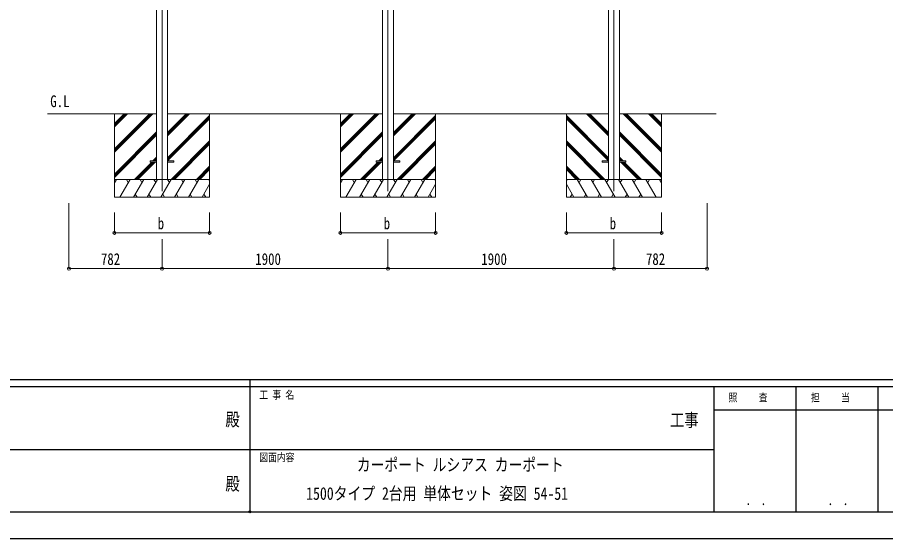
# Model space of a CAD drawing. Units: millimetres, scale not verified. Extents: x -12615 to 12615, y -8910 to 8910.
# Drawn here: x -1970 to 5330, y -8910 to -4530 of the extents above; entities that cross this region are included whole.
import ezdxf
from ezdxf.enums import TextEntityAlignment as Align

# ---------------------------------------------------------------- set-up
doc = ezdxf.new("R2010")
doc.units = ezdxf.units.MM
doc.header["$LTSCALE"] = 30
doc.header["$PDMODE"] = 32
doc.header["$PDSIZE"] = 15
doc.layers.add('0-2_USER1', color=92, linetype='Continuous')
doc.layers.add('0-7_YKK_ZWAK', color=134, linetype='Continuous')
for name, color, linetype, lineweight in [('0-3_YKK_12', 40, 'Continuous', 18), ('0-4_YKK_13', 120, 'Continuous', 18), ('0-5_YKK_A1', 120, 'Continuous', 18), ('0-6_YKK_D', 200, 'Continuous', 18)]:
    doc.layers.add(name, color=color, linetype=linetype, lineweight=lineweight)
doc.styles.add('ＭＳ ゴシック', font='')
doc.styles.get('ＭＳ ゴシック').set_extended_font_data('MS Gothic')

msp = doc.modelspace()

# ---------------------------------------------------------------- linework, layer by layer
at = {"layer": '0-3_YKK_12'}
for p, q in [((-754.08, -2926.09), (-754.08, -5991.27)), ((1145.92, -2926.09), (1145.92, -5991.27)), ((3045.92, -2926.09), (3045.92, -5991.27))]:
    msp.add_line(p, q, dxfattribs=at)
at = {"layer": '0-4_YKK_13'}
for p, q in [((-854.08, -5736.77), (-854.08, -5745.77)), ((-854.08, -5736.77), (-799.08, -5736.77)), ((-854.08, -5745.77), (-799.08, -5745.77)), ((-709.08, -5736.77), (-654.08, -5736.77)), ((-709.08, -5745.77), (-654.08, -5745.77)), ((-654.08, -5736.77), (-654.08, -5745.77)), ((1045.92, -5736.77), (1045.92, -5745.77)), ((1100.92, -5736.77), (1045.92, -5736.77)), ((1100.92, -5745.77), (1045.92, -5745.77)), ((1245.92, -5736.77), (1190.92, -5736.77)), ((1245.92, -5745.77), (1190.92, -5745.77)), ((1245.92, -5736.77), (1245.92, -5745.77)), ((2945.92, -5736.77), (2945.92, -5745.77)), ((3000.92, -5736.77), (2945.92, -5736.77)), ((3000.92, -5745.77), (2945.92, -5745.77)), ((3145.92, -5736.77), (3090.92, -5736.77)), ((3145.92, -5745.77), (3090.92, -5745.77)), ((3145.92, -5736.77), (3145.92, -5745.77))]:
    msp.add_line(p, q, dxfattribs=at)
at = {"layer": '0-5_YKK_A1'}
for p, q in [((1100.72, -2664.11), (1100.72, -5891.27)), ((1191.12, -2664.11), (1191.12, -5891.27)), ((-1717.79, -5341.27), (-799.08, -5341.27)), ((-1154.08, -5341.27), (-1154.08, -6041.27)), ((-1154.08, -5635.24), (-860.1, -5341.27)), ((-1154.08, -5649.39), (-845.96, -5341.27)), ((-1154.08, -5663.53), (-831.81, -5341.27)), ((-1154.08, -5423.11), (-1072.23, -5341.27)), ((-1154.08, -5437.25), (-1058.09, -5341.27)), ((-1154.08, -5451.4), (-1043.95, -5341.27)), ((-709.08, -5526.9), (-523.45, -5341.27)), ((-709.08, -5512.75), (-537.59, -5341.27)), ((-709.08, -5498.61), (-551.73, -5341.27)), ((-709.08, -5341.27), (1100.72, -5341.27)), ((-709.08, -5710.74), (-354.08, -5355.75)), ((-709.08, -5724.88), (-354.08, -5369.89)), ((-706.82, -5736.77), (-354.08, -5384.03)), ((-354.08, -5341.27), (-354.08, -6041.27)), ((745.92, -5341.27), (745.92, -6041.27)), ((745.92, -5635.24), (1039.9, -5341.27)), ((745.92, -5649.39), (1054.04, -5341.27)), ((745.92, -5663.53), (1068.19, -5341.27)), ((745.92, -5423.11), (827.77, -5341.27)), ((745.92, -5437.25), (841.91, -5341.27)), ((745.92, -5451.4), (856.05, -5341.27)), ((1190.92, -5526.9), (1376.55, -5341.27)), ((1190.92, -5512.75), (1362.41, -5341.27)), ((1190.92, -5498.61), (1348.27, -5341.27)), ((1190.92, -5710.74), (1545.92, -5355.75)), ((1190.92, -5724.88), (1545.92, -5369.89)), ((1191.12, -5341.27), (3000.92, -5341.27)), ((1193.18, -5736.77), (1545.92, -5384.03)), ((1545.92, -5341.27), (1545.92, -6041.27)), ((2645.92, -5341.27), (2645.92, -6041.27)), ((3000.92, -5710.74), (2645.92, -5355.75)), ((3000.92, -5724.88), (2645.92, -5369.89)), ((2998.66, -5736.77), (2645.92, -5384.03)), ((3000.92, -5526.9), (2815.29, -5341.27)), ((3000.92, -5512.75), (2829.43, -5341.27)), ((3000.92, -5498.61), (2843.57, -5341.27)), ((3090.92, -5341.27), (3905.95, -5341.27)), ((3445.92, -5663.53), (3123.66, -5341.27)), ((3445.92, -5649.39), (3137.8, -5341.27)), ((3445.92, -5635.24), (3151.94, -5341.27)), ((3445.92, -5451.4), (3335.79, -5341.27)), ((3445.92, -5437.25), (3349.93, -5341.27)), ((3445.92, -5423.11), (3364.07, -5341.27)), ((3445.92, -5341.27), (3445.92, -6041.27)), ((-1154.08, -5847.37), (-799.08, -5492.38)), ((-1154.08, -5861.52), (-799.08, -5506.52)), ((-1154.08, -5875.66), (-799.08, -5520.66)), ((745.92, -5847.37), (1100.92, -5492.38)), ((745.92, -5861.52), (1100.92, -5506.52)), ((745.92, -5875.66), (1100.92, -5520.66)), ((3445.92, -5847.37), (3090.92, -5492.38)), ((3445.92, -5861.52), (3090.92, -5506.52)), ((3445.92, -5875.66), (3090.92, -5520.66)), ((-677.47, -5891.27), (-354.08, -5567.88)), ((-663.33, -5891.27), (-354.08, -5582.02)), ((-649.18, -5891.27), (-354.08, -5596.16)), ((1222.53, -5891.27), (1545.92, -5567.88)), ((1236.67, -5891.27), (1545.92, -5582.02)), ((1250.82, -5891.27), (1545.92, -5596.16)), ((2969.31, -5891.27), (2645.92, -5567.88)), ((2955.17, -5891.27), (2645.92, -5582.02)), ((2941.03, -5891.27), (2645.92, -5596.16)), ((-985.84, -5891.27), (-840.34, -5745.77)), ((-971.69, -5891.27), (-826.19, -5745.77)), ((-957.55, -5891.27), (-812.05, -5745.77)), ((-831.34, -5736.77), (-799.08, -5704.51)), ((-817.19, -5736.77), (-799.08, -5718.65)), ((-803.05, -5736.77), (-799.08, -5732.79)), ((914.16, -5891.27), (1059.66, -5745.77)), ((928.31, -5891.27), (1073.81, -5745.77)), ((942.45, -5891.27), (1087.95, -5745.77)), ((1068.66, -5736.77), (1100.92, -5704.51)), ((1082.81, -5736.77), (1100.92, -5718.65)), ((1096.95, -5736.77), (1100.92, -5732.79)), ((3123.18, -5736.77), (3090.92, -5704.51)), ((3109.04, -5736.77), (3090.92, -5718.65)), ((3094.89, -5736.77), (3090.92, -5732.79)), ((3249.39, -5891.27), (3103.89, -5745.77)), ((3263.54, -5891.27), (3118.04, -5745.77)), ((3277.68, -5891.27), (3132.18, -5745.77)), ((-465.34, -5891.27), (-354.08, -5780.01)), ((-451.2, -5891.27), (-354.08, -5794.15)), ((-437.05, -5891.27), (-354.08, -5808.29)), ((1434.66, -5891.27), (1545.92, -5780.01)), ((1448.8, -5891.27), (1545.92, -5794.15)), ((1462.95, -5891.27), (1545.92, -5808.29)), ((2757.18, -5891.27), (2645.92, -5780.01)), ((2743.04, -5891.27), (2645.92, -5794.15)), ((2728.89, -5891.27), (2645.92, -5808.29)), ((-354.08, -5891.27), (-1154.08, -5891.27)), ((-1154.08, -5920.21), (-1137.37, -5891.27)), ((-1109.53, -6041.27), (-1022.93, -5891.27)), ((-1037.93, -5917.25), (-1052.93, -5891.27)), ((-994.06, -6041.27), (-907.46, -5891.27)), ((-922.46, -5917.25), (-937.46, -5891.27)), ((-878.59, -6041.27), (-791.99, -5891.27)), ((-806.99, -5917.25), (-821.99, -5891.27)), ((-763.12, -6041.27), (-676.52, -5891.27)), ((-691.52, -5917.25), (-706.52, -5891.27)), ((-647.65, -6041.27), (-561.05, -5891.27)), ((-576.05, -5917.25), (-591.05, -5891.27)), ((-532.18, -6041.27), (-445.58, -5891.27)), ((-460.58, -5917.25), (-475.58, -5891.27)), ((-354.08, -5901.71), (-360.11, -5891.27)), ((1545.92, -5891.27), (745.92, -5891.27)), ((745.92, -5920.21), (762.63, -5891.27)), ((790.47, -6041.27), (877.07, -5891.27)), ((862.07, -5917.25), (847.07, -5891.27)), ((905.94, -6041.27), (992.54, -5891.27)), ((977.54, -5917.25), (962.54, -5891.27)), ((1021.41, -6041.27), (1108.01, -5891.27)), ((1093.01, -5917.25), (1078.01, -5891.27)), ((1136.88, -6041.27), (1223.48, -5891.27)), ((1208.48, -5917.25), (1193.48, -5891.27)), ((1252.35, -6041.27), (1338.95, -5891.27)), ((1323.95, -5917.25), (1308.95, -5891.27)), ((1367.82, -6041.27), (1454.42, -5891.27)), ((1439.42, -5917.25), (1424.42, -5891.27)), ((1545.92, -5901.71), (1539.89, -5891.27)), ((2645.92, -5891.27), (3445.92, -5891.27)), ((2645.92, -5901.71), (2651.95, -5891.27)), ((2824.02, -6041.27), (2737.42, -5891.27)), ((2752.42, -5917.25), (2767.42, -5891.27)), ((2939.49, -6041.27), (2852.89, -5891.27)), ((2867.89, -5917.25), (2882.89, -5891.27)), ((3054.96, -6041.27), (2968.36, -5891.27)), ((2983.36, -5917.25), (2998.36, -5891.27)), ((3170.43, -6041.27), (3083.83, -5891.27)), ((3098.83, -5917.25), (3113.83, -5891.27)), ((3285.9, -6041.27), (3199.3, -5891.27)), ((3214.3, -5917.25), (3229.3, -5891.27)), ((3401.37, -6041.27), (3314.77, -5891.27)), ((3329.77, -5917.25), (3344.77, -5891.27)), ((3445.92, -5920.21), (3429.21, -5891.27)), ((-1152.37, -5917.25), (-1154.08, -5914.29)), ((-416.71, -6041.27), (-354.08, -5932.78)), ((747.63, -5917.25), (745.92, -5914.29)), ((1483.29, -6041.27), (1545.92, -5932.78)), ((2708.55, -6041.27), (2645.92, -5932.78)), ((3444.21, -5917.25), (3445.92, -5914.29)), ((-1154.08, -6041.27), (-354.08, -6041.27)), ((-979.06, -6015.29), (-964.06, -6041.27)), ((-863.59, -6015.29), (-848.59, -6041.27)), ((-748.12, -6015.29), (-733.12, -6041.27)), ((-632.65, -6015.29), (-617.65, -6041.27)), ((-517.18, -6015.29), (-502.18, -6041.27)), ((-401.71, -6015.29), (-386.71, -6041.27)), ((745.92, -6041.27), (1545.92, -6041.27)), ((920.94, -6015.29), (935.94, -6041.27)), ((1036.41, -6015.29), (1051.41, -6041.27)), ((1151.88, -6015.29), (1166.88, -6041.27)), ((1267.35, -6015.29), (1282.35, -6041.27)), ((1382.82, -6015.29), (1397.82, -6041.27)), ((1498.29, -6015.29), (1513.29, -6041.27)), ((3445.92, -6041.27), (2645.92, -6041.27)), ((2693.55, -6015.29), (2678.55, -6041.27)), ((2809.02, -6015.29), (2794.02, -6041.27)), ((2924.49, -6015.29), (2909.49, -6041.27)), ((3039.96, -6015.29), (3024.96, -6041.27)), ((3155.43, -6015.29), (3140.43, -6041.27)), ((3270.9, -6015.29), (3255.91, -6041.27))]:
    msp.add_line(p, q, dxfattribs=at)
for points in [[(-799.28, -2664.11), (-799.08, -5166.27), (-799.08, -5891.27)], [(-708.88, -2664.11), (-709.08, -5166.27), (-709.08, -5891.27)], [(3000.72, -2664.11), (3000.92, -5166.27), (3000.92, -5891.27)], [(3091.12, -2664.11), (3090.92, -5166.27), (3090.92, -5891.27)]]:
    msp.add_lwpolyline(points, dxfattribs=at)
at = {"layer": '0-6_YKK_D'}
for p, q in [((-1536.18, -6092.27), (-1536.18, -6642.27)), ((3828.02, -6092.27), (3828.02, -6642.27)), ((-1154.08, -6169.88), (-1154.08, -6342.27)), ((-354.08, -6169.88), (-354.08, -6342.27)), ((745.92, -6169.88), (745.92, -6342.27)), ((1545.92, -6169.88), (1545.92, -6342.27)), ((2645.92, -6169.88), (2645.92, -6342.27)), ((3445.92, -6169.88), (3445.92, -6342.27)), ((-1154.08, -6341.27), (-354.08, -6341.27)), ((745.92, -6341.27), (1545.92, -6341.27)), ((2645.92, -6341.27), (3445.92, -6341.27)), ((-754.08, -6393.27), (-754.08, -6642.27)), ((-754.08, -6393.27), (-754.08, -6642.27)), ((1145.92, -6393.27), (1145.92, -6642.27)), ((1145.92, -6393.27), (1145.92, -6642.27)), ((3045.92, -6393.27), (3045.92, -6642.27)), ((3045.92, -6393.27), (3045.92, -6642.27)), ((-1536.18, -6641.27), (-754.08, -6641.27)), ((-754.08, -6641.27), (1145.92, -6641.27)), ((3045.92, -6641.27), (1145.92, -6641.27)), ((3828.02, -6641.27), (3045.92, -6641.27))]:
    msp.add_line(p, q, dxfattribs=at)
for centre in [(-1154.08, -6341.27), (-354.08, -6341.27), (745.92, -6341.27), (1545.92, -6341.27), (2645.92, -6341.27), (3445.92, -6341.27), (-1536.18, -6641.27), (-754.08, -6641.27), (-754.08, -6641.27), (1145.92, -6641.27), (1145.92, -6641.27), (3045.92, -6641.27), (3045.92, -6641.27), (3828.02, -6641.27)]:
    msp.add_circle(centre, 12.75, dxfattribs=at)
at = {"layer": '0-7_YKK_ZWAK'}
for p, q in [((11685.06, -7575), (-11714.94, -7575)), ((-14.94, -7575), (-14.94, -8685)), ((-14.94, -7635), (-3914.94, -7635)), ((3885.06, -7635), (-14.94, -7635)), ((4575.06, -7635), (4575.06, -8685)), ((5265.06, -7635), (5265.06, -8685)), ((5955.06, -7830), (3885.06, -7830)), ((-3892.44, -8160), (-14.94, -8160)), ((-14.94, -8160), (3885.06, -8160)), ((-3914.94, -8685), (-14.94, -8685)), ((-14.94, -8685), (3885.06, -8685)), ((3885.06, -8685), (5955.06, -8685))]:
    msp.add_line(p, q, dxfattribs=at)
msp.add_lwpolyline([(-12615, -8910), (12615, -8910), (12615, 8910), (-12615, 8910)], close=True, dxfattribs=at)
msp.add_lwpolyline([(5955.06, -7635), (3885.06, -7635), (3885.06, -8685)], dxfattribs=at)
msp.add_point((-14.94, -8685), dxfattribs=at)

# ---------------------------------------------------------------- texts
at = {"layer": '0-2_USER1', "style": 'ＭＳ ゴシック', "width": 0.8}
for s, p in [('カーポート ルシアス カーポート', (883.33, -8374.17)), ('1500タイプ 2台用 単体セット 姿図 54-51', (457.99, -8615.83))]:
    msp.add_text(s, height=106.3, dxfattribs=at).set_placement(p, align=Align.BOTTOM_LEFT)
at = {"layer": '0-5_YKK_A1', "style": 'ＭＳ ゴシック', "width": 0.8}
msp.add_text('G.L', height=98.97, dxfattribs=at).set_placement((-1693.45, -5314.08), align=Align.BOTTOM_LEFT)
at = {"layer": '0-6_YKK_D', "style": 'ＭＳ ゴシック', "width": 0.8}
for s, p in [('b', (-790.08, -6340.47)), ('b', (1109.92, -6340.47)), ('b', (3009.92, -6340.47)), ('782', (-1267.53, -6640.27)), ('1900', (30.32, -6640.27)), ('1900', (1930.32, -6640.27)), ('782', (3314.57, -6640.27))]:
    msp.add_text(s, height=98.97, dxfattribs=at).set_placement(p, align=Align.BOTTOM_LEFT)
at = {"layer": '0-7_YKK_ZWAK', "style": 'ＭＳ ゴシック', "width": 0.8}
for s, height, p in [('工 事 名', 65.98, (63.81, -7755)), ('照     査', 65.98, (4009.26, -7777.5)), ('担     当', 65.98, (4701.66, -7777.5)), ('殿', 110, (-221, -7997.5)), ('工事', 110, (3517, -8002.4)), ('図面内容', 65.98, (63.81, -8280)), ('殿', 110, (-221, -8537.5)), ('． ．', 77.75, (4155, -8653.06)), ('． ．', 77.75, (4845, -8653.06))]:
    msp.add_text(s, height=height, dxfattribs=at).set_placement(p, align=Align.BOTTOM_LEFT)

doc.saveas('drawing.dxf')
